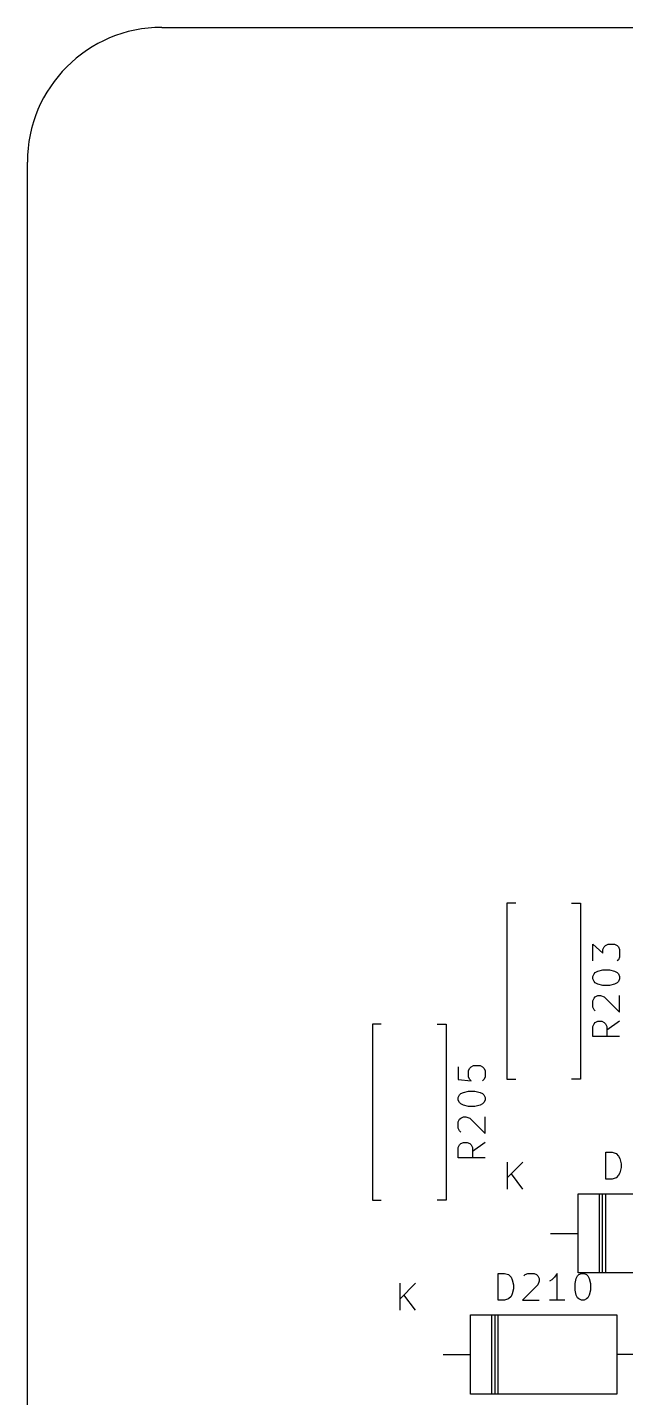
# Model space of a CAD drawing. Header units: metres. Extents: x 0 to 202, y 0 to 131.
# Drawn here: x 0 to 22.2, y 80.1 to 131 of the extents above; entities that cross this region are included whole.
import ezdxf

# ---------------------------------------------------------------- set-up
doc = ezdxf.new("R2010")
doc.units = ezdxf.units.M

msp = doc.modelspace()

# ---------------------------------------------------------------- linework, layer by layer
at = {"layer": 'OUTLINE'}
for p, q in [((5, 131), (197.2, 131)), ((0, 5), (0, 126))]:
    msp.add_line(p, q, dxfattribs=at)
msp.add_arc((5, 126), 5, 90, 180, dxfattribs=at)
at = {"layer": 'SILK'}
for p, q in [((17.83, 98.47), (17.83, 91.93)), ((18.16, 98.47), (17.83, 98.47)), ((20.24, 98.47), (20.57, 98.47)), ((20.57, 98.47), (20.57, 91.93)), ((21.0248, 96.319), (21.0248, 96.9381)), ((21.0248, 96.9381), (21.4058, 96.6048)), ((21.4058, 96.7476), (21.4534, 96.8429)), ((21.4058, 96.6048), (21.4058, 96.7476)), ((21.4534, 96.8429), (21.501, 96.8905)), ((21.501, 96.8905), (21.5962, 96.9381)), ((21.5962, 96.9381), (21.8343, 96.9381)), ((21.8343, 96.9381), (21.9296, 96.8905)), ((21.9296, 96.8905), (21.9772, 96.8429)), ((21.9772, 96.8429), (22.0248, 96.7476)), ((22.0248, 96.7476), (22.0248, 96.4619)), ((21.9772, 96.3667), (21.9296, 96.319)), ((22.0248, 96.4619), (21.9772, 96.3667)), ((21.0248, 95.7476), (21.0724, 95.8429)), ((21.0248, 95.6524), (21.0248, 95.7476)), ((21.0724, 95.8429), (21.1201, 95.8905)), ((21.1201, 95.8905), (21.2153, 95.9381)), ((21.2153, 95.9381), (21.4058, 95.9857)), ((21.4058, 95.9857), (21.6439, 95.9857)), ((21.6439, 95.9857), (21.8343, 95.9381)), ((21.8343, 95.9381), (21.9296, 95.8905)), ((21.9296, 95.8905), (21.9772, 95.8429)), ((21.9772, 95.8429), (22.0248, 95.7476)), ((22.0248, 95.7476), (22.0248, 95.6524)), ((21.0724, 95.5571), (21.0248, 95.6524)), ((21.1201, 95.5095), (21.0724, 95.5571)), ((21.2153, 95.4619), (21.1201, 95.5095)), ((21.4058, 95.4143), (21.2153, 95.4619)), ((21.6439, 95.4143), (21.4058, 95.4143)), ((21.8343, 95.4619), (21.6439, 95.4143)), ((21.9296, 95.5095), (21.8343, 95.4619)), ((21.9772, 95.5571), (21.9296, 95.5095)), ((22.0248, 95.6524), (21.9772, 95.5571)), ((21.0248, 94.8429), (21.0724, 94.9381)), ((21.0248, 94.6048), (21.0248, 94.8429)), ((21.0724, 94.9381), (21.1201, 94.9857)), ((21.1201, 94.9857), (21.2153, 95.0333)), ((21.2153, 95.0333), (21.3105, 95.0333)), ((21.3105, 95.0333), (21.4534, 94.9857)), ((21.4534, 94.9857), (22.0248, 94.4143)), ((22.0248, 94.4143), (22.0248, 95.0333)), ((21.0724, 94.5095), (21.0248, 94.6048)), ((21.1201, 94.4619), (21.0724, 94.5095)), ((12.83, 93.97), (12.83, 87.43)), ((13.16, 93.97), (12.83, 93.97)), ((15.24, 93.97), (15.57, 93.97)), ((15.57, 93.97), (15.57, 87.43)), ((21.0248, 93.8905), (21.0724, 93.9857)), ((21.0248, 93.5095), (21.0248, 93.8905)), ((21.0724, 93.9857), (21.1201, 94.0333)), ((21.1201, 94.0333), (21.2153, 94.081)), ((21.2153, 94.081), (21.3582, 94.081)), ((21.3582, 94.081), (21.4534, 94.0333)), ((21.4534, 94.0333), (21.501, 93.9857)), ((21.501, 93.9857), (21.5486, 93.8905)), ((22.0248, 94.081), (21.5486, 93.7476)), ((21.5486, 93.8905), (21.5486, 93.5095)), ((22.0248, 93.5095), (21.0248, 93.5095)), ((16.0248, 92.3905), (16.0248, 91.9143)), ((16.4058, 92.2476), (16.4534, 92.3429)), ((16.4058, 92.0095), (16.4058, 92.2476)), ((16.4534, 92.3429), (16.501, 92.3905)), ((16.501, 92.3905), (16.5962, 92.4381)), ((16.5962, 92.4381), (16.8343, 92.4381)), ((16.8343, 92.4381), (16.9296, 92.3905)), ((16.9296, 92.3905), (16.9772, 92.3429)), ((16.9772, 92.3429), (17.0248, 92.2476)), ((17.0248, 92.2476), (17.0248, 92.0095)), ((16.0248, 91.9143), (16.501, 91.8667)), ((16.4534, 91.9143), (16.4058, 92.0095)), ((16.501, 91.8667), (16.4534, 91.9143)), ((16.9772, 91.9143), (16.9296, 91.8667)), ((17.0248, 92.0095), (16.9772, 91.9143)), ((17.83, 91.93), (18.16, 91.93)), ((20.57, 91.93), (20.24, 91.93)), ((16.0248, 91.2476), (16.0724, 91.3429)), ((16.0248, 91.1524), (16.0248, 91.2476)), ((16.0724, 91.0571), (16.0248, 91.1524)), ((16.0724, 91.3429), (16.1201, 91.3905)), ((16.1201, 91.3905), (16.2153, 91.4381)), ((16.2153, 91.4381), (16.4058, 91.4857)), ((16.4058, 91.4857), (16.6439, 91.4857)), ((16.6439, 91.4857), (16.8343, 91.4381)), ((16.8343, 91.4381), (16.9296, 91.3905)), ((16.9296, 91.3905), (16.9772, 91.3429)), ((16.9772, 91.3429), (17.0248, 91.2476)), ((17.0248, 91.1524), (16.9772, 91.0571)), ((17.0248, 91.2476), (17.0248, 91.1524)), ((16.1201, 91.0095), (16.0724, 91.0571)), ((16.2153, 90.9619), (16.1201, 91.0095)), ((16.4058, 90.9143), (16.2153, 90.9619)), ((16.6439, 90.9143), (16.4058, 90.9143)), ((16.8343, 90.9619), (16.6439, 90.9143)), ((16.9296, 91.0095), (16.8343, 90.9619)), ((16.9772, 91.0571), (16.9296, 91.0095)), ((16.0248, 90.3429), (16.0724, 90.4381)), ((16.0248, 90.1048), (16.0248, 90.3429)), ((16.0724, 90.0095), (16.0248, 90.1048)), ((16.0724, 90.4381), (16.1201, 90.4857)), ((16.1201, 90.4857), (16.2153, 90.5333)), ((16.2153, 90.5333), (16.3105, 90.5333)), ((16.3105, 90.5333), (16.4534, 90.4857)), ((16.4534, 90.4857), (17.0248, 89.9143)), ((17.0248, 89.9143), (17.0248, 90.5333)), ((16.1201, 89.9619), (16.0724, 90.0095)), ((16.0248, 89.3905), (16.0724, 89.4857)), ((16.0248, 89.0095), (16.0248, 89.3905)), ((16.0724, 89.4857), (16.1201, 89.5333)), ((16.1201, 89.5333), (16.2153, 89.581)), ((16.2153, 89.581), (16.3582, 89.581)), ((16.3582, 89.581), (16.4534, 89.5333)), ((16.4534, 89.5333), (16.501, 89.4857)), ((16.501, 89.4857), (16.5486, 89.3905)), ((17.0248, 89.581), (16.5486, 89.2476)), ((16.5486, 89.3905), (16.5486, 89.0095)), ((21.5095, 88.2152), (21.5095, 89.2152)), ((21.5095, 89.2152), (21.7476, 89.2152)), ((21.7476, 89.2152), (21.8905, 89.1676)), ((21.8905, 89.1676), (21.9857, 89.0723)), ((17.0248, 89.0095), (16.0248, 89.0095)), ((17.8581, 87.8452), (17.8581, 88.8452)), ((18.4295, 88.8452), (17.8581, 88.2738)), ((21.9857, 89.0723), (22.0333, 88.9771)), ((22.0333, 88.9771), (22.081, 88.7866)), ((22.081, 88.6438), (22.0333, 88.4533)), ((22.081, 88.7866), (22.081, 88.6438)), ((18.4295, 87.8452), (18.001, 88.4166)), ((21.7476, 88.2152), (21.5095, 88.2152)), ((21.8905, 88.2628), (21.7476, 88.2152)), ((21.9857, 88.358), (21.8905, 88.2628)), ((22.0333, 88.4533), (21.9857, 88.358)), ((20.48, 87.67), (25.92, 87.67)), ((20.48, 84.73), (20.48, 87.67)), ((21.26, 87.67), (21.26, 84.73)), ((21.38, 87.67), (21.38, 84.73)), ((21.5, 87.67), (21.5, 84.73)), ((12.83, 87.43), (13.16, 87.43)), ((15.57, 87.43), (15.24, 87.43)), ((19.46, 86.2), (20.48, 86.2)), ((17.5095, 83.7152), (17.5095, 84.7152)), ((17.5095, 84.7152), (17.7476, 84.7152)), ((17.7476, 84.7152), (17.8905, 84.6676)), ((17.8905, 84.6676), (17.9857, 84.5723)), ((17.9857, 84.5723), (18.0333, 84.4771)), ((18.4619, 84.6199), (18.5095, 84.6676)), ((18.5095, 84.6676), (18.6048, 84.7152)), ((18.6048, 84.7152), (18.8429, 84.7152)), ((18.8429, 84.7152), (18.9381, 84.6676)), ((18.9381, 84.6676), (18.9857, 84.6199)), ((18.9857, 84.6199), (19.0333, 84.5247)), ((19.0333, 84.5247), (19.0333, 84.4295)), ((19.6048, 84.5723), (19.5095, 84.4771)), ((19.7, 84.7152), (19.6048, 84.5723)), ((19.7, 83.7152), (19.7, 84.7152)), ((20.3667, 84.3342), (20.4143, 84.5247)), ((20.4143, 84.5247), (20.4619, 84.6199)), ((20.4619, 84.6199), (20.5095, 84.6676)), ((25.92, 84.73), (20.48, 84.73)), ((20.5095, 84.6676), (20.6048, 84.7152)), ((20.6048, 84.7152), (20.7, 84.7152)), ((20.7, 84.7152), (20.7952, 84.6676)), ((20.7952, 84.6676), (20.8429, 84.6199)), ((20.8429, 84.6199), (20.8905, 84.5247)), ((20.8905, 84.5247), (20.9381, 84.3342)), ((13.8581, 83.3452), (13.8581, 84.3452)), ((14.4295, 84.3452), (13.8581, 83.7738)), ((18.0333, 84.4771), (18.081, 84.2866)), ((18.081, 84.1438), (18.0333, 83.9533)), ((18.081, 84.2866), (18.081, 84.1438)), ((18.9857, 84.2866), (18.4143, 83.7152)), ((19.0333, 84.4295), (18.9857, 84.2866)), ((19.5095, 84.4771), (19.4143, 84.4295)), ((20.3667, 84.0961), (20.3667, 84.3342)), ((20.4143, 83.9057), (20.3667, 84.0961)), ((20.9381, 84.0961), (20.8905, 83.9057)), ((20.9381, 84.3342), (20.9381, 84.0961)), ((14.4295, 83.3452), (14.001, 83.9166)), ((17.7476, 83.7152), (17.5095, 83.7152)), ((17.8905, 83.7628), (17.7476, 83.7152)), ((17.9857, 83.858), (17.8905, 83.7628)), ((18.0333, 83.9533), (17.9857, 83.858)), ((18.4143, 83.7152), (19.0333, 83.7152)), ((19.9857, 83.7152), (19.4143, 83.7152)), ((20.4619, 83.8104), (20.4143, 83.9057)), ((20.5095, 83.7628), (20.4619, 83.8104)), ((20.6048, 83.7152), (20.5095, 83.7628)), ((20.7, 83.7152), (20.6048, 83.7152)), ((20.7952, 83.7628), (20.7, 83.7152)), ((20.8429, 83.8104), (20.7952, 83.7628)), ((20.8905, 83.9057), (20.8429, 83.8104)), ((16.48, 83.17), (21.92, 83.17)), ((16.48, 80.23), (16.48, 83.17)), ((17.26, 83.17), (17.26, 80.23)), ((17.38, 83.17), (17.38, 80.23)), ((17.5, 83.17), (17.5, 80.23)), ((21.92, 83.17), (21.92, 80.23)), ((15.46, 81.7), (16.48, 81.7)), ((22.94, 81.7), (21.92, 81.7)), ((21.92, 80.23), (16.48, 80.23))]:
    msp.add_line(p, q, dxfattribs=at)

doc.saveas('drawing.dxf')
